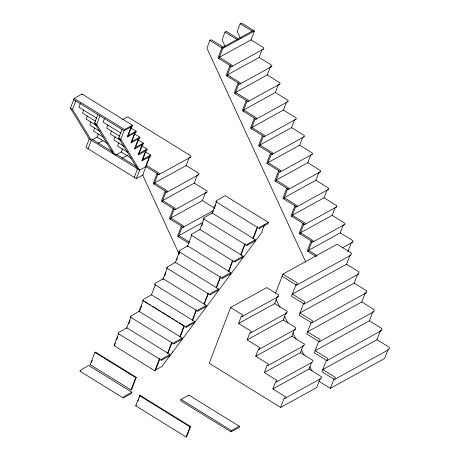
<?xml version="1.0" encoding="UTF-8"?>
<svg xmlns="http://www.w3.org/2000/svg" width="460" height="460" viewBox="0 0 460 460"><rect width="100%" height="100%" fill="white"/><g stroke="black" fill="none" stroke-linecap="round" stroke-linejoin="round"><path stroke-width="0.69" d="M154.077 184.178L157.964 174.052L145.964 166.629L139.616 170.125L89.217 138.954L70.42 108.129L74.163 98.371L81.978 94.064A0.954 0.31 -58.3 0 1 82.116 94.455M88.044 148.787L91.316 140.248L72.519 109.428L75.796 100.895M80.333 103.385L78.873 107.18L96.755 118.243M83.731 109.998L82.518 113.16L95.628 121.267M87.377 115.972L86.164 119.134L96.295 125.402M91.022 121.946L89.809 125.114L99.941 131.376M113.367 153.887L94.57 123.067L97.842 114.534M89.217 138.954L85.939 147.487L136.344 178.658L143.175 174.892M94.668 127.926L93.455 131.088L102.988 136.988M122.463 148.839L121.25 152.001L115.466 155.187L96.669 124.367L99.946 115.834M91.316 140.248L97.1 137.063L98.313 133.9M104.483 118.323L103.023 122.118L120.905 133.176M107.887 124.93L106.668 128.099L119.778 136.206M111.527 130.91L110.314 134.073L120.445 140.34M115.172 136.885L113.959 140.047L124.091 146.314M134.239 177.359L137.517 168.826L118.72 138.006L121.992 129.473M118.818 142.864L117.605 146.027L127.736 152.294M136.344 178.658L139.616 170.125L120.819 139.305L124.568 129.542L132.382 125.235A0.954 0.31 -58.3 0 1 132.463 125.798A0.954 0.31 -58.3 0 1 131.79 126.77L131.508 126.925M131.06 126.931L127.173 137.057L135.274 132.595L131.387 142.721M127.742 136.746L131.629 126.621L124.096 130.766L73.692 99.596M134.705 132.905L130.818 143.031L138.914 138.575L135.033 148.701M138.351 138.885L134.464 149.011L142.56 144.549L138.673 154.675M141.996 144.86L138.109 154.986L146.205 150.529L142.318 160.649M145.642 150.84L141.755 160.965L149.851 156.504L142.692 175.162L179.112 253.937M145.4 166.94L149.287 156.814M157.067 173.495L153.18 183.62L166.077 191.596L162.19 201.721M223.198 47.121L211.197 39.698L209.881 40.422L206.896 48.196L305.842 262.194M90.206 364.694L94.921 352.423L95.484 352.107L136.286 377.344L131.571 389.62L131.008 389.93L90.206 364.694L90.77 364.383M91.517 362.445L92.259 360.508M238.355 38.772L226.355 31.349L225.038 32.073L222.053 39.847L225.061 46.356M165.18 191.044L161.293 201.169L174.19 209.145L170.303 219.27M218.891 58.529L222.778 48.404L254.414 30.981L241.511 23L240.195 23.724L237.21 31.498L240.218 38.002M118.749 333.304L114.04 345.581L154.836 370.817L155.405 370.501L159.867 358.875M114.603 345.27L115.345 343.332M116.834 339.457L117.576 337.519M165.962 191.906L166.411 192.182A0.954 0.782 61.2 0 0 167.003 190.647L154.548 182.948L186.185 165.525L189.227 157.596M126.529 328.509L130.991 316.882M128.829 323.679L130.071 320.447M173.293 208.587L169.406 218.713L182.304 226.694L178.417 236.819M229.994 65.395L226.107 75.52L239.005 83.496L235.117 93.621M227.004 76.078L230.891 65.953L217.994 57.971L221.881 47.846L253.512 30.423M139.018 311.443L143.238 300.46L142.813 300.426L143.198 299.552L151.484 294.831L194.683 321.551L194.155 322.931L186.07 327.313L142.87 300.593M139.834 310.488L141.571 305.963M174.076 209.449L174.524 209.731A0.954 0.782 61.2 0 0 175.116 208.196L162.662 200.497L194.298 183.074L197.34 175.139M151.449 294.917L155.417 284.585M230.776 66.257L231.225 66.533A0.954 0.782 61.2 0 0 231.817 65.004L219.362 57.299L250.999 39.876L254.414 30.981M181.407 226.136L177.52 236.262L188.933 243.323M238.107 82.944L234.22 93.07L247.118 101.045L243.231 111.17M162.811 279.64L167.342 267.829M164.686 275.914L165.928 272.682M175.122 263.034L179.59 251.407M176.68 260.136L177.428 258.198M178.911 254.322L179.659 252.385M182.189 226.998L182.637 227.28A0.954 0.782 61.2 0 0 183.23 225.745L170.775 218.046L202.411 200.617L205.453 192.688M131.008 389.93L135.717 377.654L136.286 377.344M238.889 83.806L239.338 84.082A0.954 0.782 61.2 0 0 239.93 82.547L227.476 74.848L259.112 57.425L262.154 49.496M187.369 246.612L191.831 234.985M131.87 392.19L131.336 393.57L123.251 397.952L80.051 371.231L80.258 370.375L88.665 365.47L131.87 392.19L123.959 396.549L123.251 397.952M246.221 100.487L242.334 110.613L255.231 118.594L251.35 128.72M199.858 229.546L204.073 218.563M201.911 225.354L202.653 223.416M135.734 405.829L139.621 395.703L140.185 395.393L190.589 426.564L186.702 436.69L186.133 437L135.734 405.829L136.298 405.513M138 401.085L138.73 399.188M139.455 397.291L140.185 395.393M212.1 213.124L216.551 201.526M212.554 212.882L213.314 210.898M214.394 208.305L215.631 205.079M247.003 101.349L247.451 101.631A0.954 0.782 61.2 0 0 248.043 100.096L235.589 92.397L267.226 74.974L270.267 67.039M154.836 370.817L159.551 358.541M254.334 118.036L250.447 128.162L263.35 136.143L259.463 146.263M167.578 353.102L171.793 342.119M167.883 353.47L172.109 342.453M170.01 354.499L169.481 355.879L161.397 360.26L118.197 333.54L118.404 332.678L126.81 327.779L170.01 354.499L162.104 358.852L161.397 360.26M179.82 336.68L184.034 325.697L179.164 322.684M180.124 337.048L184.351 326.031M255.116 118.898L255.564 119.18A0.954 0.782 61.2 0 0 256.157 117.645L243.702 109.946L275.339 92.517L278.38 84.588M182.252 338.077L181.723 339.457L173.638 343.839L130.439 317.118L130.646 316.256L139.052 311.357L182.252 338.077L174.346 342.43L173.638 343.839M262.447 135.585L258.56 145.711L271.463 153.686L267.576 163.812M192.251 320.154L196.219 309.822M192.556 320.522L196.535 310.155M203.929 304.043L208.144 293.06M204.234 304.411L208.46 293.399M206.362 305.44L205.833 306.82L197.748 311.202L154.548 284.481L154.755 283.624L163.162 278.72L206.362 305.44L198.455 309.793L197.748 311.202M263.229 136.447L263.678 136.724A0.954 0.782 61.2 0 0 264.27 135.194L251.815 127.489L283.452 110.066L286.494 102.137M216.171 287.621L220.386 276.638M216.476 287.989L220.708 276.977M270.56 153.128L266.673 163.254L279.577 171.235L275.689 181.361M218.609 289.018L218.074 290.398L209.99 294.779L166.79 268.059L166.997 267.202L175.404 262.298L218.609 289.018L210.697 293.371L209.99 294.779M228.419 271.199L232.633 260.216M228.718 271.567L232.95 260.555M189.002 395.353A0.954 0.31 -58.3 0 0 188.836 395.111L181.021 399.412L180.556 400.643L230.954 431.813L238.648 427.817A0.954 0.31 -58.3 0 0 239.321 426.845A0.954 0.31 -58.3 0 0 239.24 426.282L231.426 430.589L230.954 431.813M230.851 272.596L230.322 273.976L222.237 278.358L179.032 251.637L179.239 250.78L187.651 245.876L230.851 272.596L222.939 276.954L222.237 278.358M240.66 254.777L244.875 243.8M240.965 255.145L245.191 244.133M271.342 153.996L271.791 154.273A0.954 0.782 61.2 0 0 272.383 152.737L259.929 145.038L291.565 127.615L294.607 119.686M243.093 256.174L242.564 257.554L234.479 261.935L191.28 235.215L191.486 234.358L199.893 229.454L243.093 256.174L235.186 260.532L234.479 261.935M278.674 170.677L274.787 180.803L287.69 188.784L283.803 198.91M252.902 238.361L257.353 226.763M253.207 238.723L257.669 227.096M255.334 239.752L254.805 241.132L246.721 245.513L203.521 218.793L203.728 217.936L212.135 213.032L255.334 239.752L247.428 244.111L246.721 245.513M280.6 407.433L284.211 398.026L284.815 398.394L285.453 396.721L272.855 388.924L275.643 381.668L276.241 382.036L276.885 380.362L264.287 372.571L267.07 365.309L267.674 365.683L268.312 364.004L255.714 356.212L258.503 348.956L259.101 349.324L259.745 347.651L247.146 339.854L249.929 332.597L250.533 332.965L251.171 331.292L238.573 323.501L241.362 316.238L241.96 316.612L278.11 296.694L278.754 295.021L266.754 287.598L230.604 307.516L209.202 363.268L280.6 407.433L316.756 387.515L320.367 378.108M264.442 224.928L261.924 231.489L262.125 232.064L162.018 366.378L155.641 369.892M268.381 222.404L267.852 223.784L259.198 228.476L215.999 201.756L216.206 200.899L225.181 195.684L268.381 222.404L259.906 227.073L259.198 228.476M186.133 437L190.02 426.874L190.589 426.564M279.456 171.54L279.904 171.821A0.954 0.782 61.2 0 0 280.496 170.286L268.048 162.587L299.678 145.159L302.72 137.23M286.787 188.226L282.9 198.352L295.803 206.327L291.916 216.453M241.96 316.612L242.604 314.933L230.604 307.516M287.569 189.089L288.017 189.37A0.954 0.782 61.2 0 0 288.61 187.835L276.161 180.13L307.792 162.708L310.834 154.778M294.9 205.775L291.013 215.901L303.916 223.876L300.029 234.002M295.682 206.638L296.131 206.914A0.954 0.782 61.2 0 0 296.723 205.378L284.274 197.679L315.905 180.257L318.952 172.327M275.684 292.951L282.917 274.12L337.145 244.248L351.543 253.155L350.721 255.3L296.493 285.171L282.089 276.264M303.013 223.318L299.126 233.444L312.029 241.425L308.142 251.551M238.573 323.501L274.723 303.583L277.259 296.987M303.796 224.187L304.244 224.463A0.954 0.782 61.2 0 0 304.836 222.927L292.387 215.228L324.018 197.806L327.066 189.871M311.127 240.867L307.24 250.993L316.319 256.611M295.889 284.797L291.496 296.24L304.1 304.037L358.328 274.166L359.151 272.021L346.553 264.224L292.324 294.095L304.922 301.892L304.1 304.037M296.493 285.171L297.315 283.026L282.917 274.12M247.146 339.854L283.297 319.941L285.832 313.341M250.533 332.965L286.683 313.053L287.327 311.38L274.723 303.583M311.909 241.73L312.357 242.012A0.954 0.782 61.2 0 0 312.949 240.476L300.501 232.777L332.131 215.349L335.179 207.42M303.497 303.663L299.103 315.106L311.707 322.903L365.936 293.031L366.758 290.887L354.16 283.09L299.931 312.961L312.53 320.758L311.707 322.903M255.714 356.212L291.864 336.3L294.4 329.699M259.101 349.324L295.251 329.412L295.895 327.738L283.297 319.941M316.911 255.455L308.614 250.32L340.245 232.898L343.292 224.969M311.104 322.529L306.716 333.971L319.315 341.768L373.543 311.897L374.365 309.752L361.767 301.955L307.539 331.827L320.137 339.624L319.315 341.768M264.287 372.571L300.438 352.659L303.226 345.397M347.886 251.672L351.405 242.512M346.553 264.224L349.865 255.593M318.717 341.395L314.324 352.837L326.922 360.634L381.15 330.763L381.972 328.618L369.374 320.821L315.146 350.692L327.744 358.484L326.922 360.634M272.855 388.924L309.005 369.012L311.541 362.411M354.16 283.09L357.472 274.459M326.324 360.26L321.931 371.703L334.529 379.5L388.757 349.629L389.58 347.484L376.981 339.687L322.753 369.558L335.351 377.349L334.529 379.5M361.767 301.955L365.079 293.325M318.866 381.202L330.395 388.332L333.931 379.126M369.374 320.821L372.686 312.19M376.981 339.687L380.293 331.056M122.705 119.537L127.667 116.805L190.52 155.675A0.954 0.782 61.2 0 1 189.934 157.211M231.765 66.528L263.396 49.105M98.043 143.278L103 140.541M128.213 135.516L136.028 131.215A0.954 0.31 -58.3 0 1 136.108 131.773A0.954 0.31 -58.3 0 1 135.435 132.75L135.154 132.905M131.859 141.496L139.673 137.189A0.954 0.31 -58.3 0 1 139.754 137.753A0.954 0.31 -58.3 0 1 139.081 138.724L138.799 138.88M239.878 84.076L271.509 66.648M135.499 147.47L143.313 143.169A0.954 0.31 -58.3 0 1 143.399 143.727A0.954 0.31 -58.3 0 1 142.726 144.699L142.445 144.86M122.193 158.211L127.771 155.141M139.144 153.45L146.958 149.143A0.954 0.31 -58.3 0 1 147.045 149.701A0.954 0.31 -58.3 0 1 146.372 150.679L146.09 150.834M142.79 159.424L150.604 155.118A0.954 0.31 -58.3 0 1 150.69 155.681A0.954 0.31 -58.3 0 1 150.017 156.653L149.736 156.808M247.992 101.62L279.623 84.197M256.105 119.169L287.736 101.746M158.838 174.627L190.469 157.205M264.218 136.718L295.849 119.289M166.951 192.177L198.582 174.748M272.332 154.267L303.962 136.838M175.064 209.72L206.695 192.297M216.367 201.63L215.999 201.756M280.445 171.81L312.075 154.387M183.178 227.269L212.951 210.87M203.883 218.667L203.521 218.793M202.463 222.605L178.888 235.589L189.56 242.19M191.642 235.089L191.28 235.215M288.558 189.359L320.189 171.936M179.4 251.511L179.032 251.637M167.158 267.933L166.79 268.059M296.671 206.908L328.302 189.48M130.807 316.986L130.439 317.118M304.784 224.451L336.415 207.029M118.559 333.408L118.197 333.54M312.898 242L344.528 224.578M80.419 371.105L80.051 371.231M194.683 321.551L186.777 325.904L186.07 327.313M342.723 247.589L352.642 242.127M267.674 365.683L303.824 345.77L304.468 344.091L291.864 336.3M276.241 382.036L312.392 362.123L313.036 360.45L300.438 352.659M284.815 398.394L320.965 378.482L321.609 376.809L309.005 369.012M330.395 388.332L384.623 358.461L388.159 349.255L388.757 349.629M240.195 23.724L252.195 31.148M250.999 39.876L263.448 47.575A0.954 0.782 61.2 0 1 262.861 49.111M225.038 32.073L237.038 39.497M259.112 57.425L271.561 65.124A0.954 0.782 61.2 0 1 270.974 66.66L270.52 66.378M267.226 74.974L279.674 82.673A0.954 0.782 61.2 0 1 279.088 84.209M209.881 40.422L222.778 48.404M275.339 92.517L287.787 100.217A0.954 0.782 61.2 0 1 287.201 101.752M283.452 110.066L295.901 117.766A0.954 0.782 61.2 0 1 295.498 119.341M291.565 127.615L304.014 135.315A0.954 0.782 61.2 0 1 303.428 136.85M299.678 145.159L312.127 152.864A0.954 0.782 61.2 0 1 311.541 154.393M307.792 162.708L320.24 170.407A0.954 0.782 61.2 0 1 319.654 171.942M315.905 180.257L328.354 187.956A0.954 0.782 61.2 0 1 327.767 189.491M324.018 197.806L336.467 205.505A0.954 0.782 61.2 0 1 336.065 207.08M332.131 215.349L344.58 223.054A0.954 0.782 61.2 0 1 343.994 224.583M340.245 232.898L352.693 240.597A0.954 0.782 61.2 0 1 352.107 242.132M350.123 254.926L350.721 255.3M82.058 94.064L132.463 125.241M130.64 127.834L136.108 131.215M186.185 165.525L198.634 173.224A0.954 0.782 61.2 0 1 198.047 174.76M134.285 133.814L139.748 137.195M74.163 98.371L124.568 129.542M357.73 273.792L358.328 274.166M137.931 139.788L143.393 143.169M142.18 146.142L147.039 149.143M145.826 152.116L150.684 155.123M194.298 183.074L206.747 190.773A0.954 0.782 61.2 0 1 206.16 192.309L205.706 192.027M70.42 108.129L72.519 109.428M94.57 123.067L96.669 124.367M118.72 138.006L120.819 139.305M365.338 292.658L365.936 293.031M146.435 165.399L158.884 173.104A0.954 0.782 61.2 0 1 158.297 174.633L157.849 174.357M202.411 200.617L214.86 208.317M97.1 137.063L107.232 143.33M121.25 152.001L131.382 158.269M372.945 311.523L373.543 311.897M92.632 139.524L112.694 151.932M116.345 154.186L137.011 166.974M380.552 330.389L381.15 330.763M277.512 296.326L278.11 296.694M286.085 312.685L286.683 313.053M294.653 329.038L295.251 329.412M145.061 301.593L147.499 303.1M148.718 303.853L150.541 304.98M152.369 306.113L157.239 309.126M158.458 309.879L160.896 311.385M162.115 312.139L170.637 317.411M171.856 318.165L174.294 319.671M175.513 320.424L177.336 321.557M188.916 395.111L239.321 426.288M181.021 399.412L231.426 430.589M94.921 352.423L135.717 377.654M139.621 395.703L190.02 426.874M276.023 299.494L279.898 307.194M284.43 316.181L287.983 323.236M292.836 332.862L296.067 339.279M301.242 349.542L304.152 355.315M309.971 366.867L311.909 370.714M172.437 352.36L172.236 351.791L172.431 352.366"/></g></svg>
